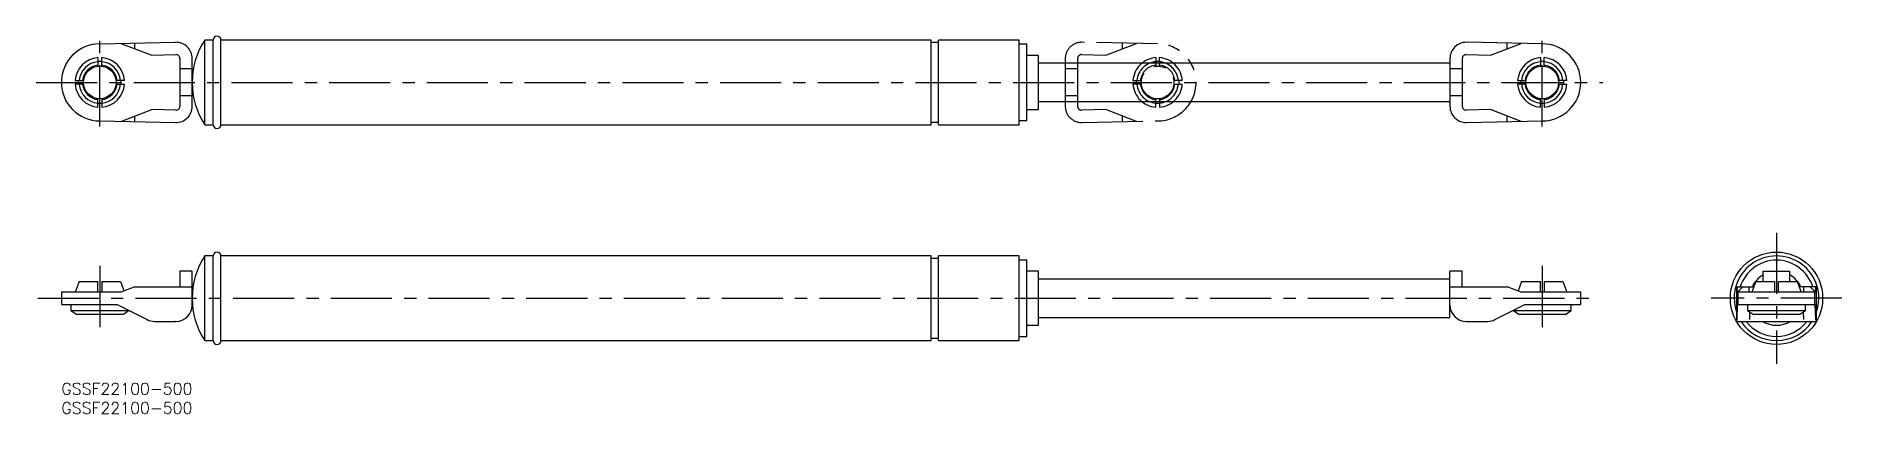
# Model space of a CAD drawing. Extents: x -7 to 463, y -8 to 90.
import ezdxf

# ---------------------------------------------------------------- set-up
doc = ezdxf.new("R2010")
doc.units = 0
doc.header["$LTSCALE"] = 0.5
doc.linetypes.add('CENTER', pattern=[50.8, 31.75, -6.35, 6.35, -6.35])
doc.linetypes.add('PHANTOM', pattern=[63.5, 31.75, -6.35, 6.35, -6.35, 6.35, -6.35])
for name, color, linetype in [('MSM_CENTER', 1, 'CENTER'), ('MSM_CONTINUOUS', 7, 'CONTINUOUS'), ('MSM_IMAGINARY', 6, 'PHANTOM'), ('MSM_PART_NUMBER', 7, 'CONTINUOUS')]:
    doc.layers.add(name, color=color, linetype=linetype)
doc.styles.get("Standard").update_dxf_attribs({"font": 'txt.shx', "height": 3, "bigfont": 'bigfont.shx'})

msp = doc.modelspace()

# ---------------------------------------------------------------- linework, layer by layer
at = {"layer": 'MSM_CENTER'}
for p, q in [((10, 66.61), (10, 89.49)), ((385, 66.61), (385, 89.49)), ((-6.56, 78.05), (400.7, 78.05)), ((445.89, 39), (445.89, 5)), ((10, 30.4), (10, 13.8)), ((385, 30.4), (385, 13.8)), ((-6.13, 22), (400.27, 22)), ((462.89, 22), (428.89, 22))]:
    msp.add_line(p, q, dxfattribs=at)
at = {"layer": 'MSM_CONTINUOUS'}
for p, q in [((10, 88.05), (29.71, 88.46)), ((15.5, 88.17), (23.5, 85.13)), ((19.09, 86.81), (19.09, 88.24)), ((23.5, 85.13), (29.78, 85.26)), ((39.5, 89.05), (37.3, 89.05)), ((37.3, 67.05), (37.3, 89.05)), ((39.5, 67.05), (39.5, 89.05)), ((226.1, 89.05), (41.5, 89.05)), ((41.5, 67.05), (41.5, 89.05)), ((226.1, 67.05), (226.1, 89.05)), ((228, 88.4), (226.1, 88.4)), ((249, 89.05), (228, 89.05)), ((228, 67.05), (228, 89.05)), ((249, 67.05), (249, 89.05)), ((251, 87.95), (249, 87.95)), ((251, 68.15), (251, 87.95)), ((254, 85.05), (251, 85.05)), ((254, 71.05), (254, 85.05)), ((365.22, 85.26), (371.5, 85.13)), ((385, 88.05), (365.29, 88.46)), ((371.5, 85.13), (379.5, 88.17)), ((375.91, 86.81), (375.91, 88.24)), ((9.5, 84.47), (9.5, 82.27)), ((9.5, 83.53), (10, 83.55)), ((10, 83.55), (10.5, 83.53)), ((10.5, 82.27), (10.5, 84.47)), ((30.8, 84.26), (30.8, 71.84)), ((34, 81.55), (30.8, 81.55)), ((34, 71.84), (34, 84.26)), ((361, 83.05), (254, 83.05)), ((361, 84.26), (361, 71.84)), ((364.2, 81.55), (361, 81.55)), ((364.2, 84.26), (364.2, 71.84)), ((384.5, 84.47), (384.5, 82.27)), ((384.5, 83.53), (385, 83.55)), ((385, 83.55), (385.5, 83.53)), ((385.5, 82.27), (385.5, 84.47)), ((3.58, 78.55), (5.78, 78.55)), ((5.78, 77.55), (3.58, 77.55)), ((4.5, 78.05), (4.52, 78.55)), ((4.52, 77.55), (4.5, 78.05)), ((16.42, 78.55), (14.22, 78.55)), ((14.22, 77.55), (16.42, 77.55)), ((15.48, 78.55), (15.5, 78.05)), ((15.5, 78.05), (15.48, 77.55)), ((378.58, 78.55), (380.78, 78.55)), ((380.78, 77.55), (378.58, 77.55)), ((379.5, 78.05), (379.52, 78.55)), ((379.52, 77.55), (379.5, 78.05)), ((391.42, 78.55), (389.22, 78.55)), ((389.22, 77.55), (391.42, 77.55)), ((390.48, 78.55), (390.5, 78.05)), ((390.5, 78.05), (390.48, 77.55)), ((9.5, 71.63), (9.5, 73.83)), ((10, 72.55), (9.5, 72.57)), ((10.5, 72.57), (10, 72.55)), ((10.5, 73.83), (10.5, 71.63)), ((15.5, 67.94), (23.5, 70.97)), ((29.78, 70.84), (23.5, 70.97)), ((34, 74.55), (30.8, 74.55)), ((251, 71.05), (254, 71.05)), ((254, 73.05), (361, 73.05)), ((364.2, 74.55), (361, 74.55)), ((371.5, 70.97), (365.22, 70.84)), ((379.5, 67.94), (371.5, 70.97)), ((384.5, 71.63), (384.5, 73.83)), ((385, 72.55), (384.5, 72.57)), ((385.5, 72.57), (385, 72.55)), ((385.5, 73.83), (385.5, 71.63)), ((10, 68.05), (29.71, 67.64)), ((19.09, 67.86), (19.09, 69.3)), ((37.3, 67.05), (39.5, 67.05)), ((41.5, 67.05), (226.1, 67.05)), ((226.1, 67.7), (228, 67.7)), ((228, 67.05), (249, 67.05)), ((249, 68.15), (251, 68.15)), ((365.29, 67.64), (385, 68.05)), ((375.91, 67.86), (375.91, 69.3)), ((39.5, 33), (37.3, 33)), ((37.3, 11), (37.3, 33)), ((39.5, 11), (39.5, 33)), ((226.1, 33), (41.5, 33)), ((41.5, 11), (41.5, 33)), ((226.1, 11), (226.1, 33)), ((249, 33), (228, 33)), ((228, 11), (228, 33)), ((249, 11), (249, 33)), ((34, 29), (30.8, 29)), ((30.8, 29), (30.8, 25)), ((34, 20.2), (34, 29)), ((228, 32.35), (226.1, 32.35)), ((251, 31.9), (249, 31.9)), ((251, 12.1), (251, 31.9)), ((254, 29), (251, 29)), ((254, 15), (254, 29)), ((361, 17), (361, 29)), ((364.2, 29), (361, 29)), ((364.2, 25), (364.2, 29)), ((442.39, 26.4), (442.39, 29)), ((442.39, 29), (449.39, 29)), ((449.39, 26.4), (449.39, 29)), ((0, 23.6), (0, 20.4)), ((15.5, 23.6), (0, 23.6)), ((4.62, 26.4), (3.58, 23.6)), ((4.62, 26.4), (9.5, 26.4)), ((9.5, 23.6), (9.5, 26.4)), ((10.5, 26.4), (15.38, 26.4)), ((10.5, 26.4), (10.5, 23.6)), ((15.38, 26.4), (16.09, 24.47)), ((19.09, 25), (15.5, 23.6)), ((16.09, 24.47), (16.3, 23.91)), ((19.09, 25), (34, 25)), ((361, 27), (254, 27)), ((361, 25), (375.91, 25)), ((379.5, 23.6), (375.91, 25)), ((379.62, 26.4), (378.7, 23.91)), ((395, 23.6), (379.5, 23.6)), ((379.62, 26.4), (384.5, 26.4)), ((384.5, 23.6), (384.5, 26.4)), ((385.5, 26.4), (385.5, 23.6)), ((385.5, 26.4), (390.38, 26.4)), ((390.38, 26.4), (391.42, 23.6)), ((395, 20.4), (395, 23.6)), ((435.48, 25), (435.48, 16)), ((435.48, 25), (439.99, 25)), ((435.48, 25), (435.48, 25)), ((435.77, 23.6), (435.7, 25)), ((437.13, 25), (435.77, 23.6)), ((456, 23.6), (435.77, 23.6)), ((435.89, 20.4), (435.89, 23.6)), ((438.81, 23.6), (438.81, 25)), ((440.51, 26.4), (439.47, 23.6)), ((440.51, 26.4), (445.39, 26.4)), ((445.39, 26.4), (445.39, 23.6)), ((446.39, 26.4), (451.26, 26.4)), ((446.39, 23.6), (446.39, 26.4)), ((451.26, 26.4), (452.31, 23.6)), ((456.3, 25), (451.79, 25)), ((452.97, 23.6), (452.97, 25)), ((454.64, 25), (456, 23.6)), ((455.89, 20.4), (455.89, 23.6)), ((456, 23.6), (456.08, 25)), ((456.3, 16), (456.3, 25)), ((456.3, 25), (456.3, 25)), ((0, 20.4), (14.54, 20.4)), ((2.5, 20.4), (2.5, 18.8)), ((2.5, 18.8), (4, 17.8)), ((2.5, 18.8), (17.5, 18.8)), ((14.54, 20.4), (22.3, 16.46)), ((16, 17.8), (17.5, 18.8)), ((17.5, 18.8), (17.5, 18.9)), ((372.7, 16.46), (380.46, 20.4)), ((377.5, 18.9), (377.5, 18.8)), ((377.5, 18.8), (379, 17.8)), ((377.5, 18.8), (392.5, 18.8)), ((380.46, 20.4), (395, 20.4)), ((391, 17.8), (392.5, 18.8)), ((392.5, 18.8), (392.5, 20.4)), ((435.63, 16.46), (435.79, 20.4)), ((435.79, 20.4), (455.98, 20.4)), ((438.39, 20.4), (438.39, 18.8)), ((438.39, 18.8), (439.89, 17.8)), ((438.39, 18.8), (453.39, 18.8)), ((451.89, 17.8), (453.39, 18.8)), ((453.39, 18.8), (453.39, 20.4)), ((456.14, 16.46), (455.98, 20.4)), ((16, 17.8), (4, 17.8)), ((24.2, 16), (29.71, 16)), ((29.8, 16), (29.71, 16)), ((251, 15), (254, 15)), ((254, 17), (361, 17)), ((365.29, 16), (365.2, 16)), ((365.29, 16), (370.8, 16)), ((391, 17.8), (379, 17.8)), ((435.48, 16), (456.3, 16)), ((435.48, 16), (435.48, 16)), ((435.59, 16), (435.59, 16)), ((435.59, 16), (435.6, 16)), ((435.6, 16.04), (435.61, 16.06)), ((435.6, 16.03), (435.6, 16.04)), ((435.6, 16.02), (435.6, 16.03)), ((435.6, 16.01), (435.6, 16.02)), ((435.6, 16), (435.6, 16.01)), ((435.6, 16.01), (435.6, 16.01)), ((435.61, 16.13), (435.62, 16.15)), ((435.61, 16.11), (435.61, 16.13)), ((435.61, 16.09), (435.61, 16.11)), ((435.61, 16.07), (435.61, 16.09)), ((435.61, 16.06), (435.61, 16.07)), ((435.62, 16.28), (435.63, 16.31)), ((435.62, 16.25), (435.62, 16.28)), ((435.62, 16.22), (435.62, 16.25)), ((435.62, 16.2), (435.62, 16.22)), ((435.62, 16.17), (435.62, 16.2)), ((435.62, 16.15), (435.62, 16.17)), ((435.63, 16.42), (435.63, 16.46)), ((435.63, 16.38), (435.63, 16.42)), ((435.63, 16.35), (435.63, 16.38)), ((435.63, 16.31), (435.63, 16.35)), ((438.91, 18.45), (438.83, 16.46)), ((451.89, 17.8), (439.89, 17.8)), ((452.86, 18.45), (452.94, 16.46)), ((456.14, 16.46), (456.15, 16.42)), ((456.15, 16.42), (456.15, 16.38)), ((456.15, 16.38), (456.15, 16.35)), ((456.15, 16.35), (456.15, 16.31)), ((456.15, 16.31), (456.15, 16.28)), ((456.15, 16.28), (456.15, 16.25)), ((456.15, 16.25), (456.16, 16.22)), ((456.16, 16.22), (456.16, 16.2)), ((456.16, 16.2), (456.16, 16.17)), ((456.16, 16.17), (456.16, 16.15)), ((456.16, 16.15), (456.16, 16.13)), ((456.16, 16.13), (456.16, 16.11)), ((456.16, 16.11), (456.17, 16.09)), ((456.17, 16.09), (456.17, 16.07)), ((456.17, 16.07), (456.17, 16.06)), ((456.17, 16.06), (456.17, 16.04)), ((456.17, 16.04), (456.17, 16.03)), ((456.17, 16.03), (456.17, 16.02)), ((456.17, 16.02), (456.18, 16.01)), ((456.18, 16.01), (456.18, 16.01)), ((456.18, 16.01), (456.18, 16)), ((456.18, 16), (456.18, 16)), ((456.18, 16), (456.18, 16)), ((456.3, 16), (456.3, 16)), ((37.3, 11), (39.5, 11)), ((41.5, 11), (226.1, 11)), ((226.1, 11.65), (228, 11.65)), ((228, 11), (249, 11)), ((249, 12.1), (251, 12.1))]:
    msp.add_line(p, q, dxfattribs=at)
for centre, radius in [((10, 78.05), 4.25), ((385, 78.05), 4.25), ((445.89, 22), 12)]:
    msp.add_circle(centre, radius, dxfattribs=at)
for centre, radius, start, end in [((40.5, 89.05), 1, 0, 180), ((10, 78.05), 10, 90, 270), ((29.8, 84.26), 4.2, 0, 91.1935), ((29.8, 84.26), 1, 0, 91.1935), ((54, 78.05), 20, 146.633, 213.367), ((365.2, 84.26), 4.2, 88.8065, 180), ((365.2, 84.26), 1, 88.8065, 180), ((385, 78.05), 10, 270, 90), ((10, 78.05), 6.44, 94.4541, 175.5459), ((10, 78.05), 5.4, 95.3128, 174.6872), ((10, 78.05), 4.5, 96.3794, 173.6206), ((10, 78.05), 6.44, 4.4541, 85.5459), ((10, 78.05), 5.4, 5.3128, 84.6872), ((10, 78.05), 4.5, 6.3794, 83.6206), ((385, 78.05), 6.44, 94.4541, 175.5459), ((385, 78.05), 5.4, 95.3128, 174.6872), ((385, 78.05), 4.5, 96.3794, 173.6206), ((385, 78.05), 6.44, 4.4541, 85.5459), ((385, 78.05), 5.4, 5.3128, 84.6872), ((385, 78.05), 4.5, 6.3794, 83.6206), ((10, 78.05), 6.44, 184.4541, 265.5459), ((10, 78.05), 5.4, 185.3128, 264.6872), ((10, 78.05), 4.5, 186.3794, 263.6206), ((10, 78.05), 4.5, 276.3794, 353.6206), ((10, 78.05), 5.4, 275.3128, 354.6872), ((10, 78.05), 6.44, 274.4541, 355.5459), ((385, 78.05), 6.44, 184.4541, 265.5459), ((385, 78.05), 5.4, 185.3128, 264.6872), ((385, 78.05), 4.5, 186.3794, 263.6206), ((385, 78.05), 4.5, 276.3794, 353.6206), ((385, 78.05), 5.4, 275.3128, 354.6872), ((385, 78.05), 6.44, 274.4541, 355.5459), ((29.8, 71.84), 4.2, 268.8065, 0), ((29.8, 71.84), 1, 268.8065, 0), ((365.2, 71.84), 4.2, 180, 271.1935), ((365.2, 71.84), 1, 180, 271.1935), ((40.5, 67.05), 1, 180, 0), ((54, 22), 20, 146.633, 213.367), ((40.5, 33), 1, 0, 180), ((445.89, 22), 11, 341.1749, 198.8251), ((445.89, 22), 9.9, 17.6397, 162.3603), ((445.89, 22), 7, 120, 154.6231), ((445.89, 22), 7, 25.3769, 60), ((29.8, 20.2), 4.2, 270, 0), ((365.2, 20.2), 4.2, 180, 270), ((24.2, 20.2), 4.2, 243.0341, 270), ((370.8, 20.2), 4.2, 270, 296.9659), ((445.89, 22), 11, 213.0557, 326.9443), ((445.89, 22), 9.9, 217.3052, 322.6948), ((445.89, 22), 7, 238.9973, 301.0027), ((40.5, 11), 1, 180, 0)]:
    msp.add_arc(centre, radius, start, end, dxfattribs=at)
at = {"layer": 'MSM_IMAGINARY'}
for p, q in [((265.22, 85.26), (271.5, 85.13)), ((285, 88.05), (265.29, 88.46)), ((271.5, 85.13), (279.5, 88.17)), ((275.91, 86.81), (275.91, 88.24)), ((261, 84.26), (261, 71.84)), ((264.2, 81.55), (261, 81.55)), ((264.2, 84.26), (264.2, 71.84)), ((284.5, 84.47), (284.5, 82.27)), ((284.5, 83.53), (285, 83.55)), ((285, 83.55), (285.5, 83.53)), ((285.5, 82.27), (285.5, 84.47)), ((278.58, 78.55), (280.78, 78.55)), ((280.78, 77.55), (278.58, 77.55)), ((279.5, 78.05), (279.52, 78.55)), ((279.52, 77.55), (279.5, 78.05)), ((291.42, 78.55), (289.22, 78.55)), ((289.22, 77.55), (291.42, 77.55)), ((290.48, 78.55), (290.5, 78.05)), ((290.5, 78.05), (290.48, 77.55)), ((264.2, 74.55), (261, 74.55)), ((271.5, 70.97), (265.22, 70.84)), ((279.5, 67.94), (271.5, 70.97)), ((284.5, 71.63), (284.5, 73.83)), ((285, 72.55), (284.5, 72.57)), ((285.5, 72.57), (285, 72.55)), ((285.5, 73.83), (285.5, 71.63)), ((265.29, 67.64), (285, 68.05)), ((275.91, 67.86), (275.91, 69.3))]:
    msp.add_line(p, q, dxfattribs=at)
msp.add_circle((285, 78.05), 4.25, dxfattribs=at)
for centre, radius, start, end in [((265.2, 84.26), 4.2, 88.8065, 180), ((265.2, 84.26), 1, 88.8065, 180), ((285, 78.05), 10, 270, 90), ((285, 78.05), 6.44, 94.4541, 175.5459), ((285, 78.05), 5.4, 95.3128, 174.6872), ((285, 78.05), 4.5, 96.3794, 173.6206), ((285, 78.05), 6.44, 4.4541, 85.5459), ((285, 78.05), 5.4, 5.3128, 84.6872), ((285, 78.05), 4.5, 6.3794, 83.6206), ((285, 78.05), 6.44, 184.4541, 265.5459), ((285, 78.05), 5.4, 185.3128, 264.6872), ((285, 78.05), 4.5, 186.3794, 263.6206), ((285, 78.05), 4.5, 276.3794, 353.6206), ((285, 78.05), 5.4, 275.3128, 354.6872), ((285, 78.05), 6.44, 274.4541, 355.5459), ((265.2, 71.84), 4.2, 180, 271.1935), ((265.2, 71.84), 1, 180, 271.1935)]:
    msp.add_arc(centre, radius, start, end, dxfattribs=at)

# ---------------------------------------------------------------- texts
at = {"layer": 'MSM_PART_NUMBER', "char_height": 3, "width": 121.0942, "attachment_point": 1}
for insert in [(0, 0), (0, -5)]:
    msp.add_mtext('{GSSF22100-500}', dxfattribs=dict(at, insert=insert))

doc.saveas('drawing.dxf')
